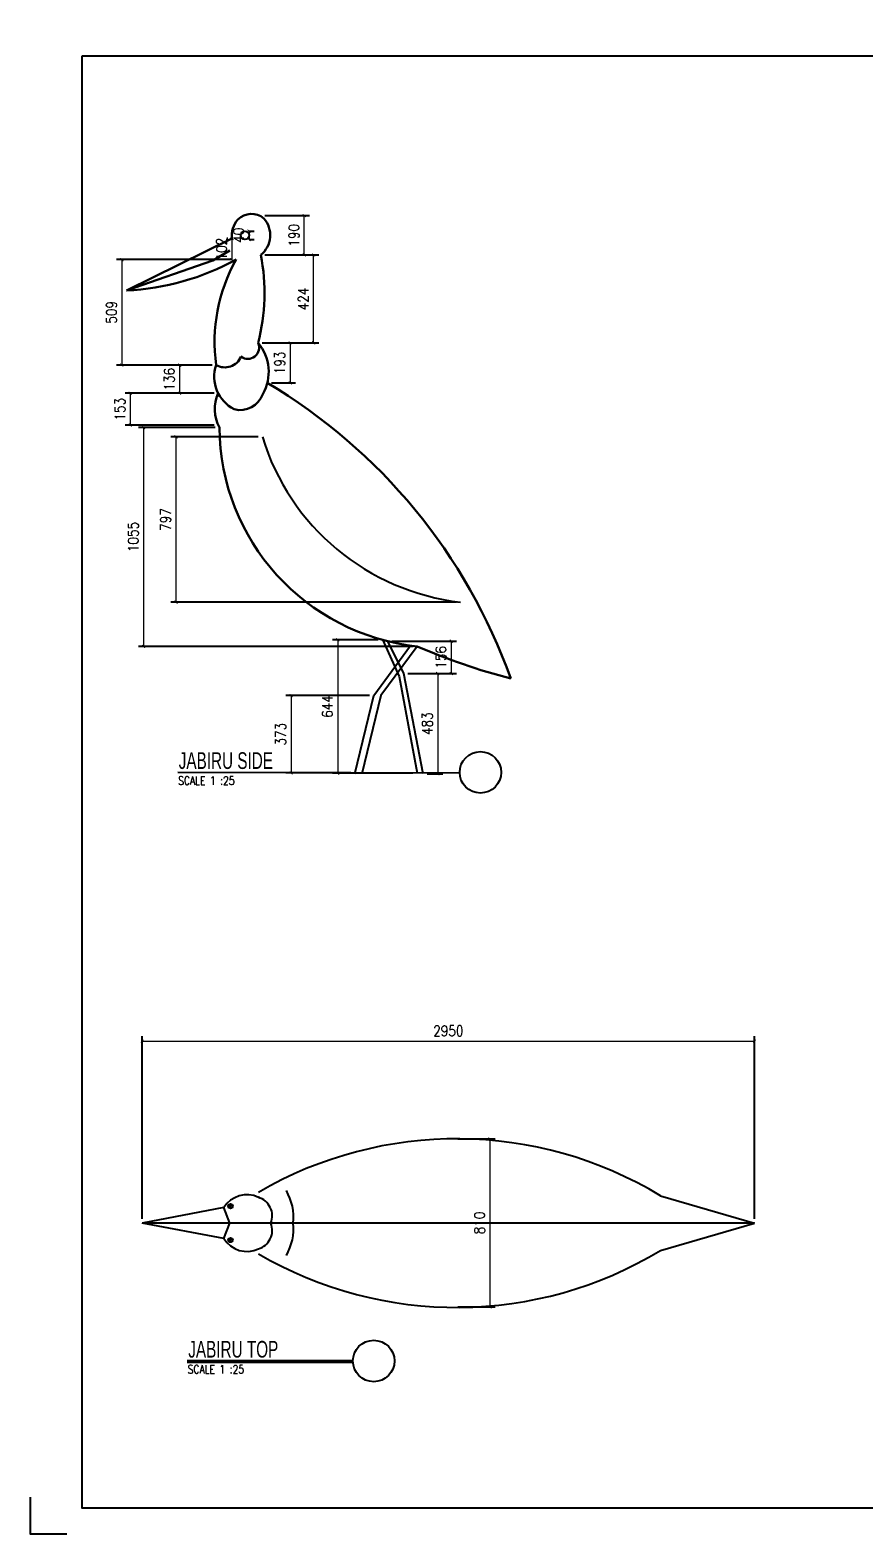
# Model space of a CAD drawing. Header units: millimetres. Extents: x -73920 to 111210, y -48963 to 87920.
# Drawn here: x 21995 to 26012, y -1073 to 6177 of the extents above; entities that cross this region are included whole.
import ezdxf

# ---------------------------------------------------------------- set-up
doc = ezdxf.new("R2010")
doc.units = ezdxf.units.MM
doc.header["$LTSCALE"] = 100
doc.header["$MEASUREMENT"] = 0
doc.linetypes.add('DOT2', pattern=[0.125, 0, -0.125])
for name, color, linetype in [('DINDING', 20, 'Continuous'), ('KOP', 7, 'Continuous'), ('text', 5, 'Continuous'), ('water', 150, 'DOT2')]:
    doc.layers.add(name, color=color, linetype=linetype)
doc.styles.add('DIM25', font='simplex.shx', dxfattribs={"width": 0.85, "height": 50})
doc.styles.add('W-100', font='SIMPLEX.SHX', dxfattribs={"width": 0.8, "height": 100})
doc.dimstyles.new('DIM25', dxfattribs={"dimtxt": 500, "dimasz": 1, "dimexe": 25, "dimexo": 20, "dimgap": 25, "dimtad": 1, "dimdec": 0, "dimzin": 0, "dimdsep": 46, "dimtxsty": 'DIM25', "dimblk": 'Tick', "dimcen": 0.09, "dimdle": 25, "dimclrd": 256, "dimclre": 256, "dimclrt": 1, "dimadec": 0, "dimazin": 0, "dimtfac": 1, "dimtdec": 0, "dimtix": 1, "dimtmove": 2, "dimatfit": 3, "dimldrblk": 'Tick', "dimfxl": 1, "dimtolj": 1, "dimtzin": 0, "dimlwd": 5, "dimarcsym": 0})

# ---------------------------------------------------------------- blocks, each defined once
blk = doc.blocks.new('Kop-A3')
at = {"layer": 'KOP'}
blk.add_line((161.47, 13.5), (161.47, 293.5), dxfattribs=at)
at = {"layer": 'KOP', "color": 155}
for p, q in [((161.47, 289.5), (208.36, 289.5)), ((161.47, 196.5), (208.36, 196.5)), ((161.47, 192.5), (208.36, 192.5)), ((161.47, 173.5), (208.36, 173.5)), ((161.47, 169.5), (208.36, 169.5)), ((161.47, 150.5), (208.36, 150.5)), ((161.47, 146.5), (208.36, 146.5)), ((161.47, 127.5), (208.36, 127.5)), ((197.49, 67.57), (197.49, 127.5)), ((161.47, 123.5), (208.36, 123.5)), ((161.47, 111.5), (208.36, 111.5)), ((161.47, 107.5), (208.36, 107.5)), ((161.47, 91.5), (208.36, 91.5)), ((161.47, 87.5), (208.36, 87.5)), ((161.47, 67.5), (208.36, 67.5)), ((161.47, 45.5), (208.36, 45.5)), ((161.47, 33.5), (208.36, 33.5)), ((177.2, 13.5), (177.2, 33.5)), ((192.73, 13.5), (192.73, 33.5)), ((161.47, 29.5), (208.36, 29.5))]:
    blk.add_line(p, q, dxfattribs=at)
at = {"layer": 'KOP', "color": 251}
for p, q in [((161.47, 232.5), (208.36, 232.5)), ((161.47, 228.5), (208.36, 228.5)), ((161.47, 224.5), (208.36, 224.5)), ((161.47, 220.5), (208.36, 220.5)), ((161.47, 216.5), (208.36, 216.5)), ((161.47, 212.5), (208.36, 212.5)), ((161.47, 208.5), (208.36, 208.5)), ((161.47, 204.5), (208.36, 204.5)), ((161.47, 200.5), (208.36, 200.5)), ((161.47, 196.5), (208.36, 196.5)), ((202.06, 91.5), (202.06, 127.5)), ((161.47, 119.5), (208.36, 119.5)), ((161.47, 115.5), (208.36, 115.5)), ((161.47, 103.5), (208.36, 103.5)), ((161.47, 99.5), (208.36, 99.5)), ((161.47, 95.5), (208.36, 95.5)), ((161.47, 41.5), (208.36, 41.5)), ((161.47, 37.5), (208.36, 37.5)), ((161.47, 17.5), (177.01, 17.5))]:
    blk.add_line(p, q, dxfattribs=at)
at = {"layer": 'KOP'}
for points in [[(213.36, 291.43), (213.36, 298.5), (206.29, 298.5)], [(213.36, 291.43), (213.36, 298.5), (206.29, 298.5)], [(-206.64, 15.57), (-206.64, 8.5), (-199.57, 8.5)], [(-206.64, 15.57), (-206.64, 8.5), (-199.57, 8.5)]]:
    blk.add_lwpolyline(points, dxfattribs=at)
blk.add_lwpolyline([(-196.64, 293.5), (-196.64, 13.5), (208.36, 13.5), (208.36, 293.5)], close=True, dxfattribs=at)
blk = doc.blocks.new('Tick')
at = {"const_width": 4}
blk.add_lwpolyline([(-7.1, -7.1), (7.1, 7.1)], dxfattribs=at)
blk = doc.blocks.new('*D173')
at = {"layer": 'DEFPOINTS', "color": 0, "linetype": 'ByBlock', "lineweight": 25, "transparency": 16777216}
for p in [(25485.3, 1302.5), (22535.2, 425.4), (25485.3, 425.4)]:
    blk.add_point(p, dxfattribs=at)
at = {"layer": 'water', "linetype": 'ByBlock', "lineweight": -2, "transparency": 16777216}
for p, q in [((22535.2, 445.4), (22535.2, 1327.5)), ((25485.3, 445.4), (25485.3, 1327.5))]:
    blk.add_line(p, q, dxfattribs=at)
at = {"layer": 'water', "linetype": 'ByBlock', "lineweight": 5, "transparency": 16777216}
blk.add_line((22536.2, 1302.5), (25484.3, 1302.5), dxfattribs=at)
at = {"layer": 'water', "linetype": 'ByBlock', "lineweight": 5, "transparency": 16777216, "rotation": 180}
blk.add_blockref('Tick', (22535.2, 1302.5), dxfattribs=at)
at = {"layer": 'water', "linetype": 'ByBlock', "lineweight": 5, "transparency": 16777216}
blk.add_blockref('Tick', (25485.3, 1302.5), dxfattribs=at)
at = {"layer": 'water', "color": 1, "linetype": 'ByBlock', "lineweight": 25, "transparency": 16777216, "insert": (24010.2, 1352.5), "char_height": 50, "attachment_point": 5, "style": 'DIM25'}
blk.add_mtext('\\A1;2950', dxfattribs=at)
blk = doc.blocks.new('*D174')
at = {"layer": 'DEFPOINTS', "color": 0, "linetype": 'ByBlock', "lineweight": 25, "transparency": 16777216}
for p in [(23093.8, 4669.1), (23138, 4476.1), (23248.2, 4476.1)]:
    blk.add_point(p, dxfattribs=at)
at = {"layer": 'water', "linetype": 'ByBlock', "lineweight": -2, "transparency": 16777216}
for p, q in [((23113.8, 4669.1), (23273.2, 4669.1)), ((23158, 4476.1), (23273.2, 4476.1))]:
    blk.add_line(p, q, dxfattribs=at)
at = {"layer": 'water', "linetype": 'ByBlock', "lineweight": 5, "transparency": 16777216}
blk.add_line((23248.2, 4668.1), (23248.2, 4477.1), dxfattribs=at)
for p, rotation in [((23248.2, 4669.1), 90), ((23248.2, 4476.1), 270)]:
    blk.add_blockref('Tick', p, dxfattribs=dict(at, rotation=rotation))
at = {"layer": 'water', "color": 1, "linetype": 'ByBlock', "lineweight": 25, "transparency": 16777216, "insert": (23198.2, 4572.6), "char_height": 50, "attachment_point": 5, "rotation": 90, "style": 'DIM25'}
blk.add_mtext('\\A1;193', dxfattribs=at)
blk = doc.blocks.new('*D175')
at = {"layer": 'DEFPOINTS', "color": 0, "linetype": 'ByBlock', "lineweight": 25, "transparency": 16777216}
for p in [(23106.9, 5092.8), (23361.4, 5092.8), (23093.8, 4669.1)]:
    blk.add_point(p, dxfattribs=at)
at = {"layer": 'water', "linetype": 'ByBlock', "lineweight": -2, "transparency": 16777216}
for p, q in [((23126.9, 5092.8), (23386.4, 5092.8)), ((23113.8, 4669.1), (23386.4, 4669.1))]:
    blk.add_line(p, q, dxfattribs=at)
at = {"layer": 'water', "linetype": 'ByBlock', "lineweight": 5, "transparency": 16777216}
blk.add_line((23361.4, 4670.1), (23361.4, 5091.8), dxfattribs=at)
for p, rotation in [((23361.4, 5092.8), 90), ((23361.4, 4669.1), 270)]:
    blk.add_blockref('Tick', p, dxfattribs=dict(at, rotation=rotation))
at = {"layer": 'water', "color": 1, "linetype": 'ByBlock', "lineweight": 25, "transparency": 16777216, "insert": (23311.4, 4880.9), "char_height": 50, "attachment_point": 5, "rotation": 90, "style": 'DIM25'}
blk.add_mtext('\\A1;424', dxfattribs=at)
blk = doc.blocks.new('*D176')
at = {"layer": 'DEFPOINTS', "color": 0, "linetype": 'ByBlock', "lineweight": 25, "transparency": 16777216}
for p in [(23106.9, 5282.9), (23316.2, 5282.9), (23106.9, 5092.8)]:
    blk.add_point(p, dxfattribs=at)
at = {"layer": 'water', "linetype": 'ByBlock', "lineweight": -2, "transparency": 16777216}
for p, q in [((23126.9, 5282.9), (23341.2, 5282.9)), ((23126.9, 5092.8), (23341.2, 5092.8))]:
    blk.add_line(p, q, dxfattribs=at)
at = {"layer": 'water', "linetype": 'ByBlock', "lineweight": 5, "transparency": 16777216}
blk.add_line((23316.2, 5093.8), (23316.2, 5281.9), dxfattribs=at)
for p, rotation in [((23316.2, 5282.9), 90), ((23316.2, 5092.8), 270)]:
    blk.add_blockref('Tick', p, dxfattribs=dict(at, rotation=rotation))
at = {"layer": 'water', "color": 1, "linetype": 'ByBlock', "lineweight": 25, "transparency": 16777216, "insert": (23266.2, 5187.8), "char_height": 50, "attachment_point": 5, "rotation": 90, "style": 'DIM25'}
blk.add_mtext('\\A1;190', dxfattribs=at)
blk = doc.blocks.new('*D177')
at = {"layer": 'DEFPOINTS', "color": 0, "linetype": 'ByBlock', "lineweight": 25, "transparency": 16777216}
for p in [(22967.6, 5172.3), (22967.6, 5070.6), (22987.8, 5070.6)]:
    blk.add_point(p, dxfattribs=at)
at = {"layer": 'water', "linetype": 'ByBlock', "lineweight": -2, "transparency": 16777216}
for p, q in [((22947.6, 5172.3), (22942.6, 5172.3)), ((22967.8, 5070.6), (22942.6, 5070.6))]:
    blk.add_line(p, q, dxfattribs=at)
at = {"layer": 'water', "linetype": 'ByBlock', "lineweight": 5, "transparency": 16777216}
for p, q in [((22967.6, 5173.3), (22967.6, 5174.3)), ((22967.6, 5172.3), (22967.6, 5070.6)), ((22967.6, 5069.6), (22967.6, 5068.6))]:
    blk.add_line(p, q, dxfattribs=at)
for p, rotation in [((22967.6, 5172.3), 270), ((22967.6, 5070.6), 90)]:
    blk.add_blockref('Tick', p, dxfattribs=dict(at, rotation=rotation))
at = {"layer": 'water', "color": 1, "linetype": 'ByBlock', "lineweight": 25, "transparency": 16777216, "insert": (22917.6, 5121.4), "char_height": 50, "attachment_point": 5, "rotation": 90, "style": 'DIM25'}
blk.add_mtext('\\A1;102', dxfattribs=at)
blk = doc.blocks.new('*D178')
at = {"layer": 'DEFPOINTS', "color": 0, "linetype": 'ByBlock', "lineweight": 25, "transparency": 16777216}
for p in [(23029.9, 5207.9), (23029.9, 5167.8), (23049.9, 5167.8)]:
    blk.add_point(p, dxfattribs=at)
at = {"layer": 'water', "linetype": 'ByBlock', "lineweight": 5, "transparency": 16777216}
for p, q in [((23049.9, 5208.9), (23049.9, 5209.9)), ((23049.9, 5207.9), (23049.9, 5167.8)), ((23049.9, 5166.8), (23049.9, 5165.8))]:
    blk.add_line(p, q, dxfattribs=at)
at = {"layer": 'water', "linetype": 'ByBlock', "lineweight": -2, "transparency": 16777216}
for p, q in [((23049.9, 5207.9), (23074.9, 5207.9)), ((23049.9, 5167.8), (23074.9, 5167.8))]:
    blk.add_line(p, q, dxfattribs=at)
at = {"layer": 'water', "linetype": 'ByBlock', "lineweight": 5, "transparency": 16777216}
for p, rotation in [((23049.9, 5207.9), 270), ((23049.9, 5167.8), 90)]:
    blk.add_blockref('Tick', p, dxfattribs=dict(at, rotation=rotation))
at = {"layer": 'water', "color": 1, "linetype": 'ByBlock', "lineweight": 25, "transparency": 16777216, "insert": (22999.9, 5187.8), "char_height": 50, "attachment_point": 5, "rotation": 90, "style": 'DIM25'}
blk.add_mtext('\\A1;40', dxfattribs=at)
blk = doc.blocks.new('*D179')
at = {"layer": 'DEFPOINTS', "color": 0, "linetype": 'ByBlock', "lineweight": 25, "transparency": 16777216}
for p in [(22987.8, 5070.6), (22437.2, 4561.9), (22891.7, 4561.9)]:
    blk.add_point(p, dxfattribs=at)
at = {"layer": 'water', "linetype": 'ByBlock', "lineweight": -2, "transparency": 16777216}
for p, q in [((22967.8, 5070.6), (22412.2, 5070.6)), ((22871.7, 4561.9), (22412.2, 4561.9))]:
    blk.add_line(p, q, dxfattribs=at)
at = {"layer": 'water', "linetype": 'ByBlock', "lineweight": 5, "transparency": 16777216}
blk.add_line((22437.2, 5069.6), (22437.2, 4562.9), dxfattribs=at)
for p, rotation in [((22437.2, 5070.6), 90), ((22437.2, 4561.9), 270)]:
    blk.add_blockref('Tick', p, dxfattribs=dict(at, rotation=rotation))
at = {"layer": 'water', "color": 1, "linetype": 'ByBlock', "lineweight": 25, "transparency": 16777216, "insert": (22387.2, 4816.2), "char_height": 50, "attachment_point": 5, "rotation": 90, "style": 'DIM25'}
blk.add_mtext('\\A1;509', dxfattribs=at)
blk = doc.blocks.new('*D180')
at = {"layer": 'DEFPOINTS', "color": 0, "linetype": 'ByBlock', "lineweight": 25, "transparency": 16777216}
for p in [(22891.7, 4561.9), (22715.8, 4426.2), (22891.7, 4426.2)]:
    blk.add_point(p, dxfattribs=at)
at = {"layer": 'water', "linetype": 'ByBlock', "lineweight": -2, "transparency": 16777216}
for p, q in [((22871.7, 4561.9), (22690.8, 4561.9)), ((22871.7, 4426.2), (22690.8, 4426.2))]:
    blk.add_line(p, q, dxfattribs=at)
at = {"layer": 'water', "linetype": 'ByBlock', "lineweight": 5, "transparency": 16777216}
for p, q in [((22715.8, 4562.9), (22715.8, 4563.9)), ((22715.8, 4561.9), (22715.8, 4426.2)), ((22715.8, 4425.2), (22715.8, 4424.2))]:
    blk.add_line(p, q, dxfattribs=at)
for p, rotation in [((22715.8, 4561.9), 270), ((22715.8, 4426.2), 90)]:
    blk.add_blockref('Tick', p, dxfattribs=dict(at, rotation=rotation))
at = {"layer": 'water', "color": 1, "linetype": 'ByBlock', "lineweight": 25, "transparency": 16777216, "insert": (22665.8, 4494.1), "char_height": 50, "attachment_point": 5, "rotation": 90, "style": 'DIM25'}
blk.add_mtext('\\A1;136', dxfattribs=at)
blk = doc.blocks.new('*D181')
at = {"layer": 'DEFPOINTS', "color": 0, "linetype": 'ByBlock', "lineweight": 25, "transparency": 16777216}
for p in [(22901.3, 4426.2), (22478, 4272.8), (22901.3, 4272.8)]:
    blk.add_point(p, dxfattribs=at)
at = {"layer": 'water', "linetype": 'ByBlock', "lineweight": -2, "transparency": 16777216}
for p, q in [((22881.3, 4426.2), (22453, 4426.2)), ((22881.3, 4272.8), (22453, 4272.8))]:
    blk.add_line(p, q, dxfattribs=at)
at = {"layer": 'water', "linetype": 'ByBlock', "lineweight": 5, "transparency": 16777216}
blk.add_line((22478, 4425.2), (22478, 4273.8), dxfattribs=at)
for p, rotation in [((22478, 4426.2), 90), ((22478, 4272.8), 270)]:
    blk.add_blockref('Tick', p, dxfattribs=dict(at, rotation=rotation))
at = {"layer": 'water', "color": 1, "linetype": 'ByBlock', "lineweight": 25, "transparency": 16777216, "insert": (22428, 4349.5), "char_height": 50, "attachment_point": 5, "rotation": 90, "style": 'DIM25'}
blk.add_mtext('\\A1;153', dxfattribs=at)
blk = doc.blocks.new('*D182')
at = {"layer": 'DEFPOINTS', "color": 0, "linetype": 'ByBlock', "lineweight": 25, "transparency": 16777216}
for p in [(23114.1, 4216), (22697.9, 3419), (24069.4, 3419)]:
    blk.add_point(p, dxfattribs=at)
at = {"layer": 'water', "linetype": 'ByBlock', "lineweight": -2, "transparency": 16777216}
for p, q in [((23094.1, 4216), (22672.9, 4216)), ((24049.4, 3419), (22672.9, 3419))]:
    blk.add_line(p, q, dxfattribs=at)
at = {"layer": 'water', "linetype": 'ByBlock', "lineweight": 5, "transparency": 16777216}
blk.add_line((22697.9, 4215), (22697.9, 3420), dxfattribs=at)
for p, rotation in [((22697.9, 4216), 90), ((22697.9, 3419), 270)]:
    blk.add_blockref('Tick', p, dxfattribs=dict(at, rotation=rotation))
at = {"layer": 'water', "color": 1, "linetype": 'ByBlock', "lineweight": 25, "transparency": 16777216, "insert": (22647.9, 3817.5), "char_height": 50, "attachment_point": 5, "rotation": 90, "style": 'DIM25'}
blk.add_mtext('\\A1;797', dxfattribs=at)
blk = doc.blocks.new('*D183')
at = {"layer": 'DEFPOINTS', "color": 0, "linetype": 'ByBlock', "lineweight": 25, "transparency": 16777216}
for p in [(22907.3, 4260.8), (22542.2, 3205.9), (23860.7, 3205.9)]:
    blk.add_point(p, dxfattribs=at)
at = {"layer": 'water', "linetype": 'ByBlock', "lineweight": -2, "transparency": 16777216}
for p, q in [((22887.3, 4260.8), (22517.2, 4260.8)), ((23840.7, 3205.9), (22517.2, 3205.9))]:
    blk.add_line(p, q, dxfattribs=at)
at = {"layer": 'water', "linetype": 'ByBlock', "lineweight": 5, "transparency": 16777216}
blk.add_line((22542.2, 4259.8), (22542.2, 3206.9), dxfattribs=at)
for p, rotation in [((22542.2, 4260.8), 90), ((22542.2, 3205.9), 270)]:
    blk.add_blockref('Tick', p, dxfattribs=dict(at, rotation=rotation))
at = {"layer": 'water', "color": 1, "linetype": 'ByBlock', "lineweight": 25, "transparency": 16777216, "insert": (22492.2, 3733.3), "char_height": 50, "attachment_point": 5, "rotation": 90, "style": 'DIM25'}
blk.add_mtext('\\A1;1055', dxfattribs=at)
blk = doc.blocks.new('*D184')
at = {"layer": 'DEFPOINTS', "color": 0, "linetype": 'ByBlock', "lineweight": 25, "transparency": 16777216}
for p in [(23692.7, 3237.8), (23477.3, 2594.3), (23859.4, 2594.3)]:
    blk.add_point(p, dxfattribs=at)
at = {"layer": 'water', "linetype": 'ByBlock', "lineweight": -2, "transparency": 16777216}
for p, q in [((23672.7, 3237.8), (23452.3, 3237.8)), ((23839.4, 2594.3), (23452.3, 2594.3))]:
    blk.add_line(p, q, dxfattribs=at)
at = {"layer": 'water', "linetype": 'ByBlock', "lineweight": 5, "transparency": 16777216}
blk.add_line((23477.3, 3236.8), (23477.3, 2595.3), dxfattribs=at)
for p, rotation in [((23477.3, 3237.8), 90), ((23477.3, 2594.3), 270)]:
    blk.add_blockref('Tick', p, dxfattribs=dict(at, rotation=rotation))
at = {"layer": 'water', "color": 1, "linetype": 'ByBlock', "lineweight": 25, "transparency": 16777216, "insert": (23427.3, 2916), "char_height": 50, "attachment_point": 5, "rotation": 90, "style": 'DIM25'}
blk.add_mtext('\\A1;644', dxfattribs=at)
blk = doc.blocks.new('*D185')
at = {"layer": 'DEFPOINTS', "color": 0, "linetype": 'ByBlock', "lineweight": 25, "transparency": 16777216}
for p in [(23651.1, 2968.8), (23252.7, 2596), (23561.2, 2596)]:
    blk.add_point(p, dxfattribs=at)
at = {"layer": 'water', "linetype": 'ByBlock', "lineweight": -2, "transparency": 16777216}
for p, q in [((23631.1, 2968.8), (23227.7, 2968.8)), ((23541.2, 2596), (23227.7, 2596))]:
    blk.add_line(p, q, dxfattribs=at)
at = {"layer": 'water', "linetype": 'ByBlock', "lineweight": 5, "transparency": 16777216}
blk.add_line((23252.7, 2967.8), (23252.7, 2597), dxfattribs=at)
for p, rotation in [((23252.7, 2968.8), 90), ((23252.7, 2596), 270)]:
    blk.add_blockref('Tick', p, dxfattribs=dict(at, rotation=rotation))
at = {"layer": 'water', "color": 1, "linetype": 'ByBlock', "lineweight": 25, "transparency": 16777216, "insert": (23202.7, 2782.4), "char_height": 50, "attachment_point": 5, "rotation": 90, "style": 'DIM25'}
blk.add_mtext('\\A1;373', dxfattribs=at)
blk = doc.blocks.new('*D186')
at = {"layer": 'DEFPOINTS', "color": 0, "linetype": 'ByBlock', "lineweight": 25, "transparency": 16777216}
for p in [(23795.8, 3074.9), (23888.9, 2591.8), (23959.1, 2591.8)]:
    blk.add_point(p, dxfattribs=at)
at = {"layer": 'water', "linetype": 'ByBlock', "lineweight": -2, "transparency": 16777216}
for p, q in [((23815.8, 3074.9), (23984.1, 3074.9)), ((23908.9, 2591.8), (23984.1, 2591.8))]:
    blk.add_line(p, q, dxfattribs=at)
at = {"layer": 'water', "linetype": 'ByBlock', "lineweight": 5, "transparency": 16777216}
blk.add_line((23959.1, 3073.9), (23959.1, 2592.8), dxfattribs=at)
for p, rotation in [((23959.1, 3074.9), 90), ((23959.1, 2591.8), 270)]:
    blk.add_blockref('Tick', p, dxfattribs=dict(at, rotation=rotation))
at = {"layer": 'water', "color": 1, "linetype": 'ByBlock', "lineweight": 25, "transparency": 16777216, "insert": (23909.1, 2833.3), "char_height": 50, "attachment_point": 5, "rotation": 90, "style": 'DIM25'}
blk.add_mtext('\\A1;483', dxfattribs=at)
blk = doc.blocks.new('*D187')
at = {"layer": 'DEFPOINTS', "color": 0, "linetype": 'ByBlock', "lineweight": 25, "transparency": 16777216}
for p in [(23718.4, 3231.1), (23795.8, 3074.9), (24024.3, 3074.9)]:
    blk.add_point(p, dxfattribs=at)
at = {"layer": 'water', "linetype": 'ByBlock', "lineweight": -2, "transparency": 16777216}
for p, q in [((23738.4, 3231.1), (24049.3, 3231.1)), ((23815.8, 3074.9), (24049.3, 3074.9))]:
    blk.add_line(p, q, dxfattribs=at)
at = {"layer": 'water', "linetype": 'ByBlock', "lineweight": 5, "transparency": 16777216}
blk.add_line((24024.3, 3230.1), (24024.3, 3075.9), dxfattribs=at)
for p, rotation in [((24024.3, 3231.1), 90), ((24024.3, 3074.9), 270)]:
    blk.add_blockref('Tick', p, dxfattribs=dict(at, rotation=rotation))
at = {"layer": 'water', "color": 1, "linetype": 'ByBlock', "lineweight": 25, "transparency": 16777216, "insert": (23974.3, 3153), "char_height": 50, "attachment_point": 5, "rotation": 90, "style": 'DIM25'}
blk.add_mtext('\\A1;156', dxfattribs=at)
blk = doc.blocks.new('*D201')
at = {"layer": 'DEFPOINTS', "color": 0, "linetype": 'ByBlock', "lineweight": 25, "transparency": 16777216}
for p in [(24035.8, 831.6), (24035.8, 21.2), (24210.6, 21.2)]:
    blk.add_point(p, dxfattribs=at)
at = {"layer": 'water', "linetype": 'ByBlock', "lineweight": -2, "transparency": 16777216}
for p, q in [((24055.8, 831.6), (24235.6, 831.6)), ((24055.8, 21.2), (24235.6, 21.2))]:
    blk.add_line(p, q, dxfattribs=at)
at = {"layer": 'water', "linetype": 'ByBlock', "lineweight": 5, "transparency": 16777216}
blk.add_line((24210.6, 830.6), (24210.6, 22.2), dxfattribs=at)
for p, rotation in [((24210.6, 831.6), 90), ((24210.6, 21.2), 270)]:
    blk.add_blockref('Tick', p, dxfattribs=dict(at, rotation=rotation))
at = {"layer": 'water', "color": 1, "linetype": 'ByBlock', "lineweight": 25, "transparency": 16777216, "insert": (24160.6, 426.4), "char_height": 50, "attachment_point": 5, "rotation": 90, "style": 'DIM25'}
blk.add_mtext('\\A1;810', dxfattribs=at)

msp = doc.modelspace()

# ---------------------------------------------------------------- linework, layer by layer
at = {"layer": 'text', "color": 4}
for p, q in [((24065.09331745, 2594.494042), (22706.22098024, 2598.56318115)), ((23550.56507283, -239.25993023), (22752.21401368, -239.25993023)), ((23550.79210193, -245.99374773), (22752.21401368, -245.99374773))]:
    msp.add_line(p, q, dxfattribs=at)
for centre in [(24164.98849945, 2598.56318115), (23650.54309683, -239.25993023)]:
    msp.add_circle(centre, 99.97802399, dxfattribs=at)
at = {"layer": 'water', "color": 2, "linetype": 'ByBlock', "lineweight": 30}
for p, q in [((22967.58254212, 5172.32490449), (22459.82252321, 4920.95021307)), ((22875.7928722, 5066.24546903), (22957.92672649, 5114.99679909)), ((22459.82252321, 4920.95021307), (22875.7928722, 5066.24546903))]:
    msp.add_line(p, q, dxfattribs=at)
at = {"layer": 'water', "color": 2, "linetype": 'ByBlock', "lineweight": 25}
for p, q in [((23651.08777508, 2968.77674398), (23827.93293923, 3210.10410136)), ((23860.71904908, 3205.91535801), (23684.42905896, 2968.77674398)), ((23692.38637198, 3238.4839631), (23773.46330344, 3061.42516983)), ((23795.78570791, 3074.86258942), (23718.39198632, 3231.06090125)), ((23773.46330344, 3061.42516983), (23859.44866339, 2594.25118045)), ((23888.93715651, 2591.82937034), (23795.78570791, 3074.86258942)), ((23560.15754265, 2591.82937034), (23651.08777508, 2968.77674398)), ((23684.42905896, 2968.77674398), (23593.49860162, 2591.82937034)), ((25031.92554571, 557.38617028), (25485.33243311, 425.41069702)), ((22928.85460306, 500.0077873), (22535.15962288, 425.41069702)), ((22956.77921802, 425.7263308), (22928.85460306, 500.0077873)), ((22928.85460306, 350.81360675), (22535.15962288, 425.41069702)), ((25485.33243311, 425.41069702), (22535.15962288, 425.41069702)), ((22928.85460306, 350.81360675), (22956.77921802, 425.7263308)), ((25031.92554571, 293.43522377), (25485.33243311, 425.41069702))]:
    msp.add_line(p, q, dxfattribs=at)
for centre, radius in [((23029.92666348, 5187.84672731), 20.02301908), ((22960.99849738, 507.05614548), 10.72272373), ((22960.99849738, 507.05614548), 5.24434264), ((22960.99849738, 343.76524856), 10.72272373), ((22960.99849738, 343.76524856), 5.24434264)]:
    msp.add_circle(centre, radius, dxfattribs=at)
at = {"layer": 'water', "color": 2, "linetype": 'ByBlock', "lineweight": 30}
for centre, radius, start, end in [((23078.80931499, 5187.16809425), 112.21281248, 137.2574552707, 187.6011993313), ((23061.9994369, 5198.28161143), 92.38173628, 50.0590745832, 135.2431891721), ((23029.92666348, 5187.84672731), 122.28872458, 309.0018495607, 41.6463169166), ((22171.56199277, 4909.69255511), 953.08384574, 345.37562529478, 11.07738847837), ((22398.25441723, 6144.87063574), 1225.46800558, 272.87978005162, 298.75785598122), ((23692.5767698, 4673.89958583), 808.69578763, 150.62768725472, 187.95879370547), ((23044.11986528, 4646.36966178), 54.58589609, 233.0410292656, 24.5587412583), ((22928.83285958, 4529.73760309), 215.90132874, 330.0936463123, 40.1875627724), ((22933.46947977, 4635.13175276), 84.29779603, 240.2741841406, 337.4113444716), ((23057.49614829, 4505.47542656), 175.17116452, 161.2000784681, 243.2774341444), ((23069.19058787, 4349.48077994), 184.60193308, 155.4418277726, 208.7240442147), ((21747.77187435, 2137.14158297), 2720.92836864, 19.62010989889, 59.27435888992), ((23008.33251493, 4458.84744744), 113.75406915, 254.9144611935, 341.1490574561), ((23974.86754177, 4267.37841758), 1067.58311395, 180.35506176332, 263.86206744121), ((25105.74587069, 6087.1655608), 3138.74091278, 246.63018026157, 255.32749077532)]:
    msp.add_arc(centre, radius, start, end, dxfattribs=at)
at = {"layer": 'water', "color": 2, "linetype": 'ByBlock', "lineweight": 25}
for centre, radius, start, end in [((24199.70666016, 4546.08228491), 1134.63867116, 196.91178737606, 263.40400012292), ((24049.87873368, -1063.80471121), 1895.43552126, 58.79434486489, 120.24968953169), ((23002.77573361, 451.44078137), 261.91718385, 354.296364854, 29.9267059868), ((23040.1157505, 431.28062952), 130.77639369, 64.6657273102, 148.295947162), ((23068.17079323, 459.98078759), 93.74812978, 338.3611452919, 73.3598357305), ((23068.17079323, 390.84060646), 93.74812978, 286.6401642695, 21.638854708), ((23002.77573361, 399.38061268), 261.91718385, 330.073294013, 5.7036351459), ((23040.1157505, 419.54076453), 130.77639369, 211.7040528381, 295.33427269), ((24049.87873368, 1914.62610526), 1895.43552126, 239.75031046831, 301.20565513511)]:
    msp.add_arc(centre, radius, start, end, dxfattribs=at)

# ---------------------------------------------------------------- block references
at = {"layer": 'DINDING', "xscale": 25, "yscale": 25, "zscale": 25}
msp.add_blockref('Kop-A3', (27161.2288285, -1285.48203521), dxfattribs=at)

# ---------------------------------------------------------------- texts
at = {"layer": 'text', "color": 4, "attachment_point": 7, "style": 'W-100'}
for s, insert, char_height in [('{\\fArial Narrow|b0|i0|c0|p34;JABIRU SIDE}', (22711.40412521, 2613.85369375), 80.349011026), ('{\\Fromans|c0;SCALE 1 :25}', (22708.81255273, 2538.70184), 40.174505513), ('{\\fArial Narrow|b0|i0|c0|p34;JABIRU TOP}', (22757.39715864, -223.96941763), 80.349011026), ('{\\Fromans|c0;SCALE 1 :25}', (22754.80558616, -299.12127138), 40.174505513)]:
    msp.add_mtext(s, dxfattribs=dict(at, insert=insert, char_height=char_height))

# ---------------------------------------------------------------- dimensions: what is measured, and where the dimension line sits
at = {"layer": 'water', "color": 2, "linetype": 'ByBlock', "lineweight": 25}
for base, p1, p2, picture, middle in [((23049.94968256, 5167.82370823), (23029.92666348, 5207.86974638), (23029.92666348, 5167.82370823), '*D178', (22999.94968256, 5187.84672731)), ((23316.18964204, 5282.8804314), (23106.88851927, 5092.81302322), (23106.88851927, 5282.8804314), '*D176', (23266.18964204, 5187.84672731)), ((22967.58254212, 5070.55087631), (22967.58254212, 5172.32490449), (22987.83807305, 5070.55087631), '*D177', (22917.58254212, 5121.4378904)), ((22437.24198243, 4561.92685657), (22987.83807305, 5070.55087631), (22891.6704177, 4561.92685657), '*D179', (22387.24198243, 4816.23886644)), ((23361.38339588, 5092.81302322), (23093.76768308, 4669.0569763), (23106.88851927, 5092.81302322), '*D175', (23311.38339588, 4880.93499976)), ((23248.15105639, 4476.11611211), (23093.76768308, 4669.0569763), (23137.96946436, 4476.11611211), '*D174', (23198.15105639, 4572.58654421)), ((22715.80938472, 4426.20446488), (22891.6704177, 4561.92685657), (22891.6704177, 4426.20446488), '*D180', (22665.80938472, 4494.06566072)), ((22478.02162883, 4272.757095), (22901.287789, 4426.20446488), (22901.287789, 4272.757095), '*D181', (22428.02162883, 4349.48077994)), ((22542.17931803, 3205.91535801), (22907.30492682, 4260.76265076), (23860.71904908, 3205.91535801), '*D183', (22492.17931803, 3733.33900439)), ((22697.9495652, 3418.95402816), (23114.13684746, 4216.0169946), (24069.37321496, 3418.95402816), '*D182', (22647.9495652, 3817.48551138)), ((23477.26412132, 2594.25118045), (23692.72072667, 3237.75378698), (23859.44866339, 2594.25118045), '*D184', (23427.26412132, 2916.00248372)), ((24024.27027303, 3074.86258942), (23718.39198632, 3231.06090125), (23795.78570791, 3074.86258942), '*D187', (23974.27027303, 3152.96174533)), ((23959.0642235, 2591.82937034), (23795.78570791, 3074.86258942), (23888.93715651, 2591.82937034), '*D186', (23909.0642235, 2833.34597988)), ((23252.66528813, 2596.00305578), (23651.08777508, 2968.77674398), (23561.16435212, 2596.00305578), '*D185', (23202.66528813, 2782.38989988)), ((24210.59884967, 21.17729616), (24035.79438382, 831.57848127), (24035.79438382, 21.17729616), '*D201', (24160.59884967, 426.37788871))]:
    dim = msp.add_linear_dim(base=base, p1=p1, p2=p2, angle=90, dimstyle='DIM25', dxfattribs=at)
    dim.commit()
    dim.dimension.update_dxf_attribs({"geometry": picture, "text_midpoint": middle})
dim = msp.add_linear_dim(base=(25485.33243311, 1302.53274079), p1=(22535.15962288, 425.41069702), p2=(25485.33243311, 425.41069702), dimstyle='DIM25', dxfattribs=at)
dim.commit()
dim.dimension.update_dxf_attribs({"geometry": '*D173', "text_midpoint": (24010.246028, 1352.53274079)})

doc.saveas('drawing.dxf')
